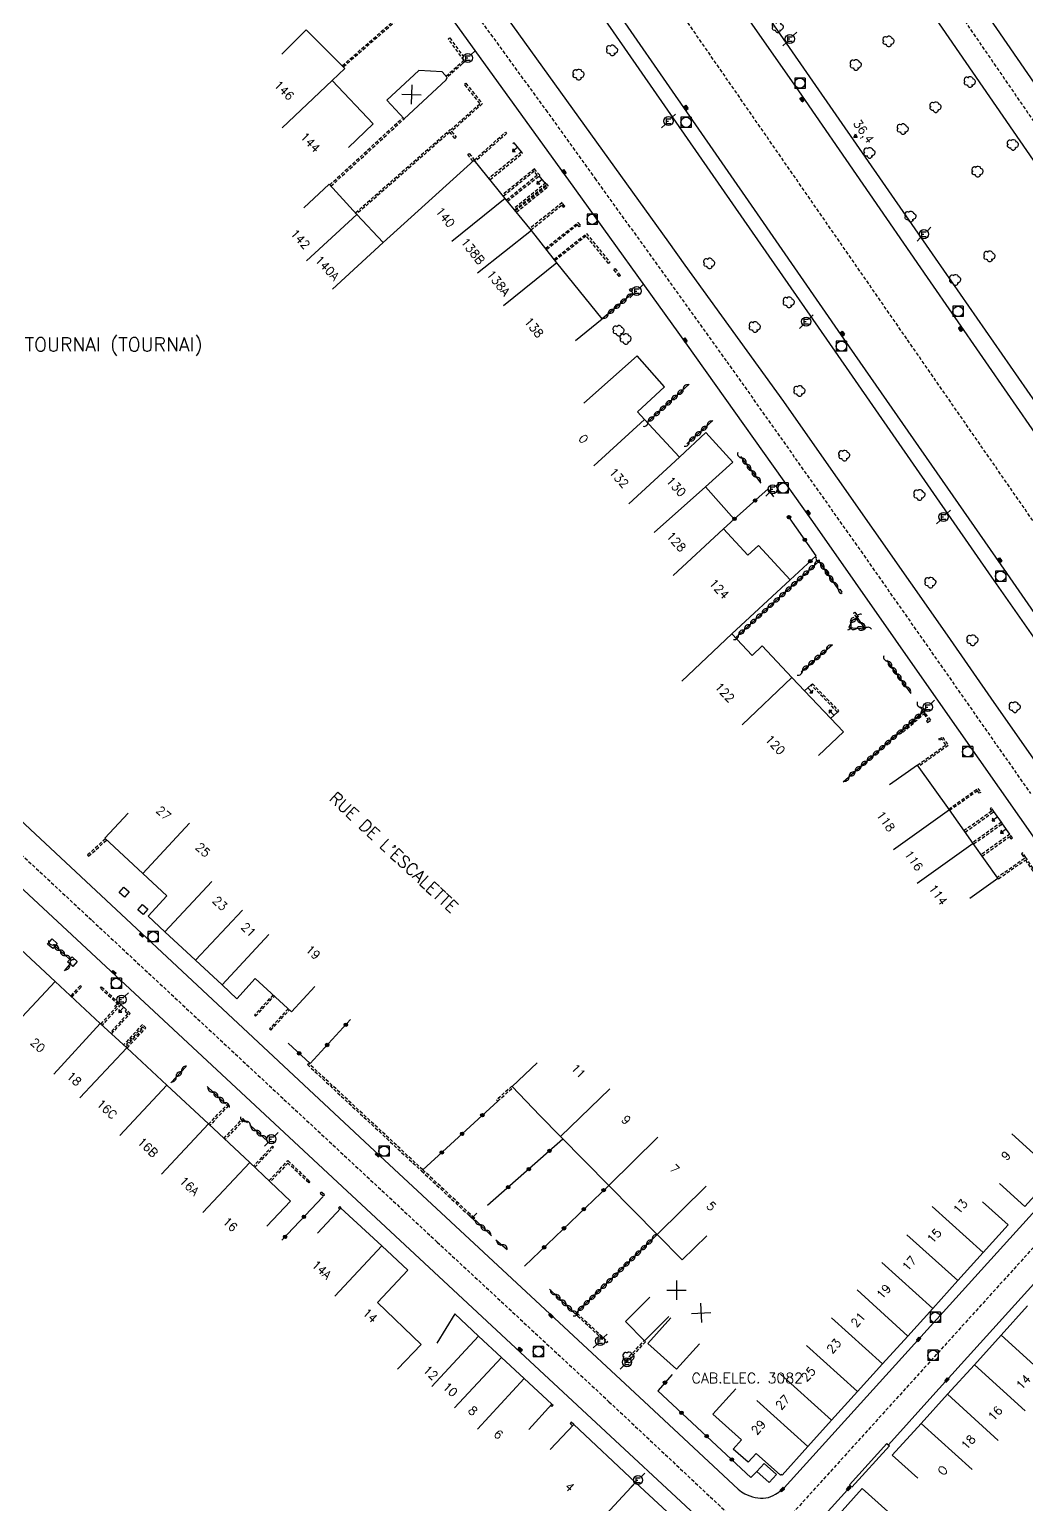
# Model space of a CAD drawing. Header units: millimetres. Extents: x 79000 to 80000, y 145000 to 146001.
# Drawn here: x 79517.2 to 79662.3, y 145345 to 145559.8 of the extents above; entities that cross this region are included whole.
import ezdxf
from ezdxf.enums import TextEntityAlignment as Align

# ---------------------------------------------------------------- set-up
doc = ezdxf.new("R2010")
doc.units = ezdxf.units.MM
doc.linetypes.add('DASHED', pattern=[0.75, 0.5, -0.25])
doc.layers.get('0').update_dxf_attribs({"linetype": 'CONTINUOUS'})
for name, color, linetype in [('W0001', 6, 'DASHED'), ('W0008', 7, 'CONTINUOUS'), ('W0100', 7, 'CONTINUOUS'), ('W0112', 1, 'DASHED'), ('W0300', 7, 'CONTINUOUS'), ('W0310', 3, 'CONTINUOUS'), ('W0322', 7, 'CONTINUOUS'), ('W0334', 7, 'CONTINUOUS'), ('W0400', 7, 'CONTINUOUS'), ('W0420', 7, 'CONTINUOUS'), ('W0471', 7, 'CONTINUOUS'), ('W0851', 7, 'CONTINUOUS'), ('W0980', 7, 'CONTINUOUS'), ('W0984', 7, 'CONTINUOUS'), ('W0989', 7, 'CONTINUOUS'), ('W0991', 7, 'CONTINUOUS'), ('W1102', 7, 'CONTINUOUS')]:
    doc.layers.add(name, color=color, linetype=linetype)
doc.styles.get("Standard").update_dxf_attribs({"font": 'romans.shx', "width": 0.85})

# ---------------------------------------------------------------- blocks, each defined once
blk = doc.blocks.new('T400')
for p, q in [((-0.15, 0.3), (0.15, 0.3)), ((-0.15, -0.25), (-0.15, 0.3)), ((-0.15, 0.15), (0.15, 0.15)), ((-0.15, 0), (0.15, 0)), ((0.15, 0.3), (0.15, -0.25)), ((-0.15, -0.15), (0.15, -0.15)), ((-0.15, -0.25), (-0.15, -0.3)), ((-0.15, -0.3), (0.15, -0.3)), ((0.15, -0.3), (0.15, -0.25))]:
    blk.add_line(p, q)
blk = doc.blocks.new('T420')
for p, q in [((0.75, 0.75), (-0.75, 0.75)), ((-0.75, 0.75), (-0.75, -0.75)), ((0.75, 0.75), (0.75, -0.75)), ((0.75, -0.75), (-0.75, -0.75))]:
    blk.add_line(p, q)
blk.add_ellipse((0, 0), major_axis=(-0.53, 0.53), ratio=1, start_param=3.926991, end_param=10.210176)
blk = doc.blocks.new('T471')
for p, q in [((-0.333334, 0.333334), (-0.333334, -0.333334)), ((-0.333334, 0.333334), (0.333334, 0.333334)), ((-0.333334, 0), (0, 0)), ((0.500001, 0.500001), (1.000002, 1.000002)), ((-0.500001, -0.500001), (-1.000002, -1.000002)), ((-0.333334, -0.333334), (0.333334, -0.333334))]:
    blk.add_line(p, q)
blk.add_ellipse((0, 0), major_axis=(0.471405, 0.471405), ratio=1, start_param=5.4977871438, end_param=11.780972451)
blk = doc.blocks.new('t112o')
at = {"color": 0, "linetype": 'Continuous'}
for p, q in [((-0.5, 0.5), (0.5, 0.5)), ((-0.5, -0.5), (-0.5, 0.5)), ((0.5, 0.5), (0.5, -0.5)), ((0.5, -0.5), (-0.5, -0.5))]:
    blk.add_line(p, q, dxfattribs=at)
blk = doc.blocks.new('t322o')
at = {"color": 0, "linetype": 'Continuous'}
for radius in [0.25, 0.15]:
    blk.add_circle((0, 0), radius, dxfattribs=at)
blk = doc.blocks.new('t991o')
at = {"color": 0, "linetype": 'Continuous'}
for p, q in [((-1, 1), (1, -1)), ((-1, -1), (1, 1))]:
    blk.add_line(p, q, dxfattribs=at)
blk = doc.blocks.new('T300')
for p, q in [((-0.8, 0.51), (-0.86, 0.34)), ((-0.86, 0.34), (-0.86, 0.17)), ((-0.86, 0.17), (-0.74, 0.06)), ((-0.69, 0.63), (-0.8, 0.51)), ((-0.8, -0.06), (-0.74, 0.06)), ((-0.74, 0.06), (-0.69, 0.11)), ((-0.57, 0.69), (-0.69, 0.63)), ((-0.46, 0.69), (-0.57, 0.69)), ((-0.29, 0.63), (-0.46, 0.69)), ((-0.29, 0.63), (-0.17, 0.74)), ((-0.23, 0.57), (-0.29, 0.63)), ((-0.17, 0.74), (-0.06, 0.8)), ((-0.06, 0.8), (0.06, 0.8)), ((0.06, 0.8), (0.23, 0.74)), ((0.23, 0.74), (0.34, 0.63)), ((0.34, 0.63), (0.4, 0.51)), ((0.46, 0.46), (0.34, 0.46)), ((0.4, 0.51), (0.4, 0.46)), ((0.57, 0.4), (0.46, 0.46)), ((0.57, 0.4), (0.69, 0.29)), ((0.69, 0.29), (0.74, 0.17)), ((0.74, 0.06), (0.69, -0.17)), ((0.74, 0.17), (0.74, 0.06)), ((-0.8, -0.17), (-0.8, -0.06)), ((-0.8, -0.23), (-0.8, -0.17)), ((-0.74, -0.34), (-0.8, -0.23)), ((-0.69, -0.4), (-0.74, -0.34)), ((-0.51, -0.46), (-0.69, -0.4)), ((-0.4, -0.46), (-0.51, -0.46)), ((-0.4, -0.46), (-0.34, -0.46)), ((-0.34, -0.46), (-0.34, -0.4)), ((-0.34, -0.51), (-0.34, -0.46)), ((-0.29, -0.63), (-0.34, -0.51)), ((-0.17, -0.74), (-0.29, -0.63)), ((-0.06, -0.8), (-0.17, -0.74)), ((0.06, -0.8), (-0.06, -0.8)), ((0.17, -0.74), (0.06, -0.8)), ((0.23, -0.69), (0.17, -0.74)), ((0.29, -0.46), (0.23, -0.46)), ((0.29, -0.63), (0.23, -0.69)), ((0.46, -0.4), (0.29, -0.46)), ((0.34, -0.51), (0.29, -0.63)), ((0.34, -0.51), (0.34, -0.46)), ((0.57, -0.34), (0.46, -0.4)), ((0.63, -0.29), (0.57, -0.34)), ((0.69, -0.17), (0.63, -0.29))]:
    blk.add_line(p, q)
blk = doc.blocks.new('T851')
for p, q in [((-0.25, -0.15), (0, 0.32)), ((0, 0.32), (0.25, -0.15)), ((-0.25, -0.15), (0.25, -0.15))]:
    blk.add_line(p, q)
for major_axis in [(-0.106, 0.106), (-0.0354, 0.0354), (-0.0236, 0.0236)]:
    blk.add_ellipse((0, 0), major_axis=major_axis, ratio=1, start_param=3.926991, end_param=10.210176)
blk = doc.blocks.new('t310o')
at = {"color": 0, "linetype": 'Continuous'}
for centre, start, end in [((-0.5, 0.38), 216.8699, 323.1304), ((0.5, -0.37), 36.8699, 143.1303)]:
    blk.add_arc(centre, 0.625, start, end, dxfattribs=at)

msp = doc.modelspace()

# ---------------------------------------------------------------- linework, layer by layer
at = {"layer": 'W0001'}
for points in [[(79364.19, 145980.9), (79378.27, 145960.45), (79394.51, 145936.92), (79413.8, 145908.99), (79428.06, 145888.34), (79440.75, 145869.96), (79468.94, 145829.09), (79483.94, 145807.41), (79511.3, 145767.64), (79523.05, 145750.54), (79550.92, 145710.01), (79568.13, 145684.98), (79588.13, 145656.05), (79617.11, 145613.87), (79642.31, 145577.14), (79672.31, 145533.48), (79700.26, 145492.83), (79719.42, 145464.75)], [(79690.56, 145449.1), (79684.79, 145457.27), (79673.09, 145474.15), (79644.92, 145514.8), (79612.75, 145561.28), (79584.92, 145601.47), (79557, 145641.77), (79528.39, 145683.03), (79495.01, 145731.28), (79478.76, 145754.75), (79456.68, 145786.68), (79437.49, 145814.36), (79398.76, 145870.26), (79385.17, 145889.91), (79357.14, 145930.47), (79347.59, 145944.97), (79341.88, 145954.22), (79337.55, 145963.6)], [(79059.03, 145846.67), (79080.57, 145826.87), (79099.73, 145809.33), (79127.7, 145783.72), (79178.91, 145736.81), (79242.47, 145678.54), (79269.83, 145653.34), (79296.53, 145628.76), (79314.34, 145611.88), (79336.14, 145624.33), (79375.22, 145580.74), (79394.76, 145558.88), (79419.23, 145531.5), (79428.7, 145521.08), (79439.72, 145510.77), (79465.81, 145486.47), (79503.39, 145451.48), (79526.33, 145430.08), (79554.26, 145404.04), (79576.56, 145383.26), (79601.57, 145360.01)], [(79582.14, 145562.18), (79592.36, 145548.13), (79599.52, 145538.18), (79618.73, 145511.46), (79638.22, 145483.9), (79662.91, 145448.6)]]:
    msp.add_lwpolyline(points, dxfattribs=at)
at = {"layer": 'W0001', "flags": 128}
for points in [[(79706.61, 145427.07), (79694.88, 145417.37), (79688.7, 145410.48), (79567.77, 145276.9), (79546.92, 145253.74)], [(79601.57, 145360.01), (79623.95, 145338.96)]]:
    msp.add_lwpolyline(points, dxfattribs=at)
at = {"layer": 'W0008', "flags": 128}
for points in [[(79603.63, 145675.62), (79588.77, 145665.68, 0.1931), (79587.5, 145663.95, 0.1961), (79587.87, 145662.19), (79601.64, 145642.08), (79618.75, 145617.19), (79646.92, 145576.11), (79675.05, 145535.19), (79702.56, 145495.19), (79722.18, 145466.71)], [(79716.84, 145462.92), (79708.13, 145475.66), (79680.73, 145515.55), (79673.68, 145525.8), (79641.29, 145572.93), (79598.42, 145635.4), (79591.19, 145645.84), (79580.42, 145661.54, 0.1453), (79576.49, 145663.23, 0.1354), (79573.41, 145662.06), (79565.65, 145656.76), (79564.95, 145656.28, 0.093), (79561.97, 145653.68, 0.321015), (79562.29, 145647.35), (79585.89, 145613.26), (79614.39, 145572.05), (79629.15, 145550.92), (79647.86, 145523.75), (79676.05, 145482.95), (79696.66, 145453.42)], [(79667.3, 145436.69), (79649.53, 145462.01), (79631.22, 145488.2), (79612.75, 145514.22), (79595.71, 145537.91), (79553.43, 145596.53, -0.0019)], [(79381.46, 145579.07), (79403.86, 145553.99), (79427.66, 145527.38, 0.0072), (79429.86, 145524.96, 0.0189), (79434.77, 145520.27), (79464.63, 145492.4), (79498.83, 145460.56), (79502.51, 145457.16), (79568.23, 145395.8), (79593.66, 145372.17), (79606.69, 145360.04)], [(79598.34, 145358.19), (79584.52, 145371.04), (79513.59, 145437.12), (79493.71, 145455.65), (79459.05, 145487.94), (79429.43, 145515.45, -0.0062), (79426.42, 145518.34, -0.0147), (79423.64, 145521.27), (79387.03, 145562.21)]]:
    msp.add_lwpolyline(points, format="xyb", dxfattribs=at)
for points in [[(79667.5, 145469.13), (79658.66, 145481.86), (79635.82, 145514.76), (79622.74, 145533.64), (79591.54, 145578.74)], [(79584.92, 145564.05), (79610.22, 145528.88), (79612.6, 145525.54), (79626.95, 145505.68), (79629.45, 145502.11), (79650.8, 145471.64), (79657.61, 145461.82), (79674.49, 145437.73)]]:
    msp.add_lwpolyline(points, dxfattribs=at)
at = {"layer": 'W0008'}
for points in [[(79606.69, 145360.04), (79620.38, 145347.26, 0.073874), (79621.34, 145346.6, 0.053954), (79622.83, 145346.06, 0.098212), (79624.42, 145345.99, 0.105298), (79625.8, 145346.52, 0.01781), (79626.74, 145347.17, 0.048153), (79627.05, 145347.45), (79645.11, 145367.39), (79660.84, 145384.77), (79683.24, 145409.51, 0.107119), (79683.63, 145410.19, 0.066158), (79683.86, 145411.43, 0.050388), (79683.79, 145412.53, 0.082144), (79683.58, 145413.17, 0.01025), (79683.19, 145413.88, 0.020946), (79682.98, 145414.22), (79669.19, 145433.98)], [(79642.24, 145353.74), (79648.71, 145360.91), (79683.16, 145399.03), (79685.43, 145401.53, -0.027578), (79685.61, 145401.7, -0.008218), (79686.25, 145402.24, -0.101776), (79687.23, 145402.77, -0.072139), (79688.78, 145402.99, -0.071548), (79690.26, 145402.77, -0.110982), (79691.1, 145402.29, -0.008578), (79691.81, 145401.64, -0.018846), (79692.11, 145401.32), (79713.25, 145377.7), (79739.05, 145348.9), (79760.2, 145325.21), (79793.68, 145287.79), (79809.5, 145270.24), (79816.01, 145262.96), (79815.9, 145257.98), (79799.35, 145243.95)], [(79518.69, 145278.82), (79544.78, 145260.64, 0.048046), (79545.3, 145260.34, 0.033579), (79546.11, 145260.04, 0.109447), (79547.04, 145259.98, 0.101794), (79547.97, 145260.33, 0.020137), (79548.6, 145260.76, 0.048919), (79548.83, 145260.97), (79583.54, 145299.34), (79612.56, 145331.39), (79615.57, 145334.71, 0.055879), (79616.11, 145335.47, 0.031637), (79616.83, 145336.95, 0.090229), (79617.14, 145338.44, 0.093413), (79616.91, 145339.9, 0.049918), (79616.22, 145341.34, 0.06905), (79615.48, 145342.25), (79598.34, 145358.19)], [(79636.78, 145347.72), (79614.6, 145323.24), (79583.91, 145289.31), (79563.44, 145266.7), (79555.25, 145257.67, 0.090544), (79554.84, 145257, 0.050764), (79554.46, 145255.65, 0.078112), (79554.44, 145254.41, 0.093316), (79554.77, 145253.43, 0.044379), (79555.44, 145252.45, 0.069638), (79556.01, 145251.93), (79558.65, 145250.13), (79561.3, 145250.79), (79575.96, 145240.63), (79576.53, 145237.65), (79581.48, 145234.2), (79584.47, 145234.69), (79595.43, 145227.06), (79595.9, 145224.16), (79601.67, 145220.14), (79604.4, 145220.8), (79619.12, 145210.53)]]:
    msp.add_lwpolyline(points, format="xyb", dxfattribs=at)
at = {"layer": 'W0008', "flags": 128}
msp.add_lwpolyline([(79642.4, 145353.59), (79636.93, 145347.58), (79636.56, 145347.91), (79642.03, 145353.93)], close=True, dxfattribs=at)
at = {"layer": 'W0100'}
for p, q in [((79563.12, 145554.17), (79557.5, 145559.81)), ((79658.7, 145444.41), (79657.61, 145445.96)), ((79659.92, 145442.65), (79658.87, 145444.15)), ((79531.34, 145417.06), (79530.52, 145417.83))]:
    msp.add_line(p, q, dxfattribs=at)
for points in [[(79563.63, 145542.67), (79567.26, 145546.11), (79561.28, 145552.42), (79563.12, 145554.17), (79557.5, 145559.81), (79553.96, 145556.28)], [(79588.3, 145542.69), (79587.51, 145542.07), (79587.91, 145542.02), (79587.56, 145542.47), (79587.51, 145542.07)], [(79588.82, 145542.02), (79587.78, 145543.35), (79587.58, 145543.19)], [(79591.85, 145537.99), (79591.08, 145537.35), (79591.48, 145537.31), (79591.12, 145537.75), (79591.08, 145537.35)], [(79592.31, 145537.44), (79591.4, 145538.54)], [(79632.06, 145454.12), (79635.69, 145457.55), (79628.2, 145465.47), (79623.85, 145470.07), (79622.39, 145468.7), (79619.43, 145471.82), (79627.92, 145479.72), (79623.33, 145484.71), (79621.78, 145483.29), (79618.26, 145487.12), (79619.8, 145488.54), (79615.61, 145493.25), (79619.59, 145496.86), (79615.66, 145501.16), (79611.81, 145497.56), (79606.73, 145503.07), (79605.71, 145504.17), (79609.67, 145507.82), (79605.66, 145512.32), (79597.91, 145505.41)], [(79630.99, 145464.4), (79630.05, 145463.51)], [(79630.52, 145463.95), (79631.21, 145463.23), (79631.22, 145463.63), (79630.81, 145463.24), (79631.21, 145463.23)], [(79634.32, 145459.98), (79633.64, 145460.7), (79633.62, 145460.3), (79634.03, 145460.69), (79633.64, 145460.7)], [(79634.81, 145460.44), (79633.83, 145459.51)], [(79654.11, 145433.35), (79658.19, 145436.25), (79654.6, 145441.29), (79651.11, 145446.2), (79646.46, 145452.73), (79642.39, 145449.83)], [(79658.15, 145445.18), (79657.34, 145444.61), (79657.73, 145444.54), (79657.4, 145445), (79657.34, 145444.61)], [(79659.4, 145443.4), (79658.58, 145442.82), (79658.97, 145442.75), (79658.65, 145443.22), (79658.58, 145442.82)], [(79530.93, 145417.44), (79530.24, 145416.71), (79530.64, 145416.73), (79530.23, 145417.11), (79530.24, 145416.71)], [(79591.13, 145409.34), (79587.5, 145405.9), (79591.51, 145401.69), (79594.5, 145398.64), (79601.55, 145391.49), (79608.6, 145384.36), (79612.24, 145380.66), (79615.8, 145384.18)], [(79582.14, 145386.44), (79582.04, 145386.33), (79581.23, 145387.1)], [(79582.32, 145387.44), (79581.63, 145386.72), (79582.03, 145386.73), (79581.62, 145387.12), (79581.63, 145386.72)], [(79646.51, 145348.85), (79642.8, 145352.2), (79647.01, 145356.84), (79650.83, 145361.08), (79654.76, 145365.39), (79658.65, 145369.68), (79662.51, 145373.96)], [(79610.55, 145372.2), (79607.21, 145368.47), (79611.4, 145364.73), (79614.73, 145368.45)], [(79642.15, 145344.03), (79638.43, 145347.38), (79635.06, 145343.64), (79631.55, 145339.74), (79627.48, 145335.21), (79622.79, 145330.04), (79619.16, 145326.08), (79615.72, 145322.25), (79612.02, 145318.15), (79608.43, 145314.2), (79604.89, 145310.3), (79601.36, 145306.4), (79597.82, 145302.5), (79593.69, 145297.94), (79590.14, 145294.03), (79584.78, 145288.12), (79584.78, 145288.12), (79589.86, 145283.5), (79582.76, 145275.67), (79586.46, 145272.31)]]:
    msp.add_lwpolyline(points, dxfattribs=at)
msp.add_lwpolyline([(79569.22, 145549.54), (79571.74, 145546.83), (79577.87, 145552.53), (79578.02, 145552.88), (79577.31, 145553.7), (79573.9, 145553.9)], close=True, dxfattribs=at)
at = {"layer": 'W0100', "flags": 128}
for points in [[(79596.69, 145514.57), (79600.58, 145517.71), (79593.98, 145525.89), (79590.27, 145530.56), (79586.48, 145535.26), (79581.95, 145540.84), (79568.68, 145528.84), (79564.89, 145532.93), (79560.83, 145537.3), (79557.17, 145533.9)], [(79531.58, 145445.74), (79528.17, 145442.08), (79533.71, 145436.92), (79537.21, 145433.66), (79534.48, 145430.73), (79536.94, 145428.44), (79541.39, 145424.29), (79545.25, 145420.72), (79547.39, 145418.68), (79550.08, 145421.65), (79555.37, 145416.77), (79558.76, 145420.45)], [(79551.79, 145385.59), (79555.22, 145389.23), (79549.29, 145394.82), (79543.26, 145400.45), (79537.21, 145406.09), (79531.38, 145411.55), (79527.52, 145415.08), (79520.94, 145421.2), (79513.11, 145428.52), (79510.72, 145430.74), (79506.68, 145426.37), (79498.12, 145434.12), (79494.83, 145430.35)], [(79658.4, 145391.8), (79662.11, 145388.45), (79666.51, 145393.31), (79670.6, 145397.83), (79674.62, 145402.21), (79681.19, 145409.4), (79681.07, 145412.64), (79679.62, 145414.64), (79674.29, 145422.21), (79670.73, 145427.32), (79666.63, 145424.45)], [(79655.92, 145389.1), (79659.65, 145385.76), (79656.03, 145381.73), (79652.35, 145377.64), (79648.71, 145373.59), (79645.09, 145369.57), (79641.36, 145365.51), (79637.73, 145361.48), (79633.98, 145357.32), (79630.51, 145353.47), (79626.77, 145349.33), (79626.67, 145349.41), (79626.55, 145349.29), (79626.55, 145349.29), (79623.01, 145352.48), (79621.83, 145351.18), (79619.64, 145353.11), (79620.85, 145354.44), (79616.7, 145358.19), (79620.05, 145361.9)], [(79570.78, 145364.74), (79574.24, 145368.35), (79567.88, 145374.43), (79572.29, 145379.14), (79568.51, 145382.69), (79562.56, 145388.21), (79559.16, 145384.55)], [(79607.51, 145375.21), (79603.95, 145371.7), (79606.73, 145368.88), (79610.29, 145372.39)], [(79589.89, 145355.96), (79593.27, 145359.63), (79589.22, 145363.37), (79585.92, 145366.44), (79582.6, 145369.55), (79579.13, 145372.78), (79576.53, 145368.51)], [(79594.31, 145320.88), (79598.02, 145317.52), (79603.39, 145323.44), (79610.63, 145331.46), (79614.78, 145335.97), (79614.59, 145339.75), (79605.45, 145348.23), (79596.44, 145356.69), (79593.02, 145353.05)]]:
    msp.add_lwpolyline(points, dxfattribs=at)
msp.add_lwpolyline([(79625.93, 145349.38), (79624.87, 145348.22), (79623.09, 145349.86), (79624.15, 145351.01)], close=True, dxfattribs=at)
at = {"layer": 'W0112'}
for p, q in [((79560.92, 145537.21), (79571.57, 145547.02)), ((79561.09, 145537.02), (79571.74, 145546.83))]:
    msp.add_line(p, q, dxfattribs=at)
for points in [[(79562.73, 145554.56), (79573.87, 145564.3), (79573.64, 145564.61), (79573.84, 145564.76), (79576.53, 145561.16), (79576.33, 145561.01), (79574.02, 145564.1), (79562.91, 145554.38)], [(79577.86, 145553.07), (79580.44, 145555.36), (79578.18, 145558.49), (79578.38, 145558.63), (79580.77, 145555.33), (79578.02, 145552.88)], [(79564.68, 145533.16), (79578.43, 145545.27), (79578.49, 145545.2), (79582.79, 145549.06), (79580.53, 145551.88), (79580.73, 145552.04), (79583.13, 145549.03), (79578.65, 145545.01), (79579.34, 145544.15), (79579.15, 145543.99), (79578.4, 145544.91), (79564.85, 145532.97)], [(79581.95, 145540.83), (79586.5, 145544.91), (79586.67, 145544.72), (79582.11, 145540.64)], [(79581.76, 145540.67), (79581.04, 145541.65), (79581.24, 145541.8), (79581.95, 145540.84)], [(79584.26, 145538), (79588.97, 145541.83), (79588.82, 145542.02), (79584.1, 145538.19)], [(79586.81, 145534.85), (79591.49, 145538.61), (79590.72, 145539.55), (79586.07, 145535.77)], [(79586.66, 145535.04), (79591.13, 145538.65), (79590.68, 145539.2), (79586.23, 145535.58)], [(79588.09, 145533.26), (79592.77, 145537.03), (79592.4, 145537.51), (79587.71, 145533.74)], [(79587.93, 145533.46), (79592.43, 145537.07), (79592.36, 145537.16), (79587.87, 145533.54)], [(79590.19, 145530.65), (79594.69, 145534.27), (79594.91, 145533.97), (79595.12, 145534.12), (79594.74, 145534.63), (79590.04, 145530.85)], [(79592.33, 145527.97), (79597.05, 145531.73), (79597.44, 145531.26), (79597.24, 145531.1), (79597.01, 145531.38), (79592.48, 145527.77)], [(79593.58, 145526.39), (79598.29, 145530.13), (79601.71, 145525.92), (79601.51, 145525.76), (79598.25, 145529.78), (79593.74, 145526.19)], [(79646.47, 145452.72), (79650.59, 145455.65), (79650.05, 145456.48), (79649.69, 145456.33), (79649.6, 145456.56), (79650.15, 145456.79), (79650.94, 145455.58), (79646.62, 145452.51)], [(79651.03, 145446.31), (79655.28, 145449.33), (79655.67, 145448.75), (79655.47, 145448.61), (79655.21, 145448.98), (79651.17, 145446.11)], [(79653.41, 145442.97), (79657.61, 145445.96), (79657.23, 145446.51), (79657.03, 145446.37), (79657.27, 145446.02), (79653.26, 145443.17)], [(79654.65, 145441.23), (79658.63, 145444.06), (79658.67, 145444.01), (79658.87, 145444.15), (79658.7, 145444.41), (79654.5, 145441.43)], [(79528.27, 145441.98), (79525.67, 145439.62), (79525.83, 145439.44), (79528.45, 145441.81)], [(79655.89, 145439.47), (79659.86, 145442.3), (79660.07, 145441.97), (79660.28, 145442.11), (79659.92, 145442.65), (79655.75, 145439.68)], [(79658.19, 145436.25), (79658.27, 145436.14), (79662.18, 145438.92), (79665.16, 145434.39), (79665.37, 145434.53), (79662.24, 145439.27), (79661.81, 145439.92), (79661.6, 145439.78), (79662.04, 145439.13), (79662.04, 145439.13), (79658.12, 145436.34)], [(79523.39, 145418.93), (79524.77, 145420.41), (79524.59, 145420.58), (79523.21, 145419.1)], [(79527.6, 145415.01), (79530.16, 145417.81), (79527.54, 145420.22), (79527.71, 145420.41), (79530.52, 145417.83), (79527.78, 145414.84)], [(79552.67, 145419.26), (79549.96, 145416.31), (79550.14, 145416.14), (79552.86, 145419.09)], [(79529.16, 145413.58), (79531.87, 145416.53), (79531.34, 145417.06), (79531.16, 145416.88), (79531.52, 145416.52), (79528.98, 145413.75)], [(79554.87, 145417.24), (79552.16, 145414.29), (79552.34, 145414.12), (79555.05, 145417.07)], [(79531.42, 145411.51), (79534.16, 145414.43), (79533.65, 145414.95), (79530.92, 145411.97)], [(79531.24, 145411.68), (79533.81, 145414.43), (79533.65, 145414.59), (79531.1, 145411.8)], [(79587.5, 145405.9), (79587.44, 145405.97), (79585.2, 145403.96), (79585.37, 145403.77), (79587.61, 145405.79)], [(79543.29, 145400.42), (79546, 145403.31), (79546.18, 145403.14), (79543.47, 145400.25)], [(79545.52, 145398.34), (79548.25, 145401.25), (79548.43, 145401.08), (79545.7, 145398.17)], [(79550.01, 145394.15), (79552.76, 145397.07), (79552.58, 145397.24), (79549.82, 145394.32)], [(79552.08, 145392.19), (79554.84, 145395.11), (79558.03, 145392.07), (79557.86, 145391.89), (79554.84, 145394.75), (79552.26, 145392.02)], [(79562.58, 145388.19), (79562.37, 145388.42), (79562.19, 145388.24), (79562.39, 145388.03)], [(79606.73, 145368.88), (79606.87, 145368.74), (79604.2, 145365.83), (79604.01, 145366), (79606.69, 145368.92)], [(79593.27, 145359.64), (79593.43, 145359.5), (79593.26, 145359.31), (79593.1, 145359.45)], [(79596.45, 145356.68), (79596.07, 145357.03), (79595.9, 145356.84), (79596.27, 145356.51)]]:
    msp.add_lwpolyline(points, dxfattribs=at)
for points in [[(79603.05, 145523.86), (79602.26, 145524.88), (79602.46, 145525.03), (79603.24, 145524.01)], [(79604.77, 145521.67), (79604.55, 145521.96), (79604.75, 145522.11), (79604.97, 145521.82)], [(79635.31, 145477.66), (79634.94, 145478.17), (79635.15, 145478.32), (79635.52, 145477.8)], [(79637.66, 145474.22), (79637.16, 145474.83), (79637.35, 145474.99), (79637.85, 145474.38)], [(79631.17, 145464.57), (79634.99, 145460.61), (79634.81, 145460.44), (79630.99, 145464.4)], [(79644.37, 145457.51), (79647.39, 145460.17), (79648.05, 145459.3), (79647.8, 145459.13), (79647.94, 145458.92), (79648.41, 145459.25), (79647.43, 145460.53), (79644.2, 145457.7)], [(79557.67, 145409.1), (79574.29, 145393.61), (79581.23, 145387.1), (79581.4, 145387.28), (79574.46, 145393.79), (79557.84, 145409.28)], [(79560.15, 145390.15), (79559.7, 145390.57), (79559.53, 145390.39), (79559.98, 145389.97)], [(79596.92, 145372.9), (79601.38, 145368.74), (79601.21, 145368.56), (79596.75, 145372.72)]]:
    msp.add_lwpolyline(points, close=True, dxfattribs=at)
at = {"layer": 'W0310'}
for p, q in [((79523.32, 145424.22), (79520.71, 145426.56)), ((79522.3, 145422.77), (79523.3, 145423.9)), ((79537.77, 145406.46), (79540.02, 145408.8))]:
    msp.add_line(p, q, dxfattribs=at)
at = {"layer": 'W0310', "flags": 128}
for points in [[(79604.99, 145521.4), (79600.58, 145517.71)], [(79613.23, 145508.21), (79607.14, 145502.62)], [(79616.7, 145502.91), (79612.88, 145499.5)], [(79623.71, 145493.77), (79620.75, 145497.68)], [(79635.03, 145478.23), (79632.14, 145482.43), (79619.96, 145471.26)], [(79629.52, 145466.29), (79634.08, 145470.28)], [(79645.55, 145463.16), (79642.02, 145468.01)], [(79635.67, 145450.29), (79647.31, 145460.53), (79646.9, 145461.2)], [(79548.93, 145400.62), (79548.39, 145401.04)], [(79551.88, 145397.95), (79549.42, 145400.2)], [(79582.14, 145386.44), (79584.46, 145384.14)], [(79585.11, 145383.59), (79586.76, 145382.17)], [(79592.92, 145376.4), (79596.67, 145372.8), (79608.6, 145384.36)]]:
    msp.add_lwpolyline(points, dxfattribs=at)
msp.add_lwpolyline([(79636.49, 145472.75), (79638.87, 145472.56), (79637.73, 145474.22), (79636.93, 145473.71)], close=True, dxfattribs=at)
at = {"layer": 'W0310'}
msp.add_lwpolyline([(79545.75, 145403.4), (79543.09, 145405.91)], dxfattribs=at)
at = {"layer": 'W0322', "flags": 128}
for points in [[(79625.56, 145491.78), (79624.75, 145492.95), (79619.8, 145488.54)], [(79554.87, 145412.21), (79558.07, 145409.27), (79563.96, 145415.66)], [(79594.87, 145398.26), (79583.89, 145388.6)], [(79589.25, 145379.72), (79601.53, 145391.51)], [(79610.75, 145363.98), (79608.7, 145361.58)], [(79623.07, 145349.84), (79622.23, 145348.99), (79608.7, 145361.58)]]:
    msp.add_lwpolyline(points, dxfattribs=at)
at = {"layer": 'W0322'}
for points in [[(79627.92, 145479.72), (79631.71, 145483.2), (79627.59, 145489.07)], [(79574.48, 145393.78), (79585.37, 145403.77)], [(79559.9, 145389.84), (79553.97, 145383.54)]]:
    msp.add_lwpolyline(points, dxfattribs=at)
at = {"layer": 'W0334', "flags": 128}
for points in [[(79561.55, 145652.9), (79591.19, 145610.11), (79649.07, 145526.56), (79691.48, 145465.4), (79711.33, 145437.14)], [(79591.09, 145575.58), (79621.22, 145532.09), (79634.44, 145513.01), (79657.26, 145480.08), (79665.76, 145467.94), (79680.11, 145447.25), (79695.79, 145425.34)]]:
    msp.add_lwpolyline(points, dxfattribs=at)
at = {"layer": 'W1102'}
for p, q in [((79561.28, 145552.42), (79554.02, 145545.54)), ((79586.48, 145535.26), (79578.7, 145528.99)), ((79564.89, 145532.93), (79557.56, 145526.14)), ((79568.68, 145528.84), (79561.34, 145522.05)), ((79590.27, 145530.56), (79582.44, 145524.34)), ((79593.98, 145525.89), (79586.2, 145519.61)), ((79606.73, 145503.07), (79599.38, 145496.29)), ((79611.81, 145497.56), (79604.46, 145490.78)), ((79615.61, 145493.25), (79608.14, 145486.61)), ((79618.26, 145487.12), (79610.9, 145480.34)), ((79619.43, 145471.82), (79612.17, 145464.95)), ((79628.2, 145465.47), (79620.94, 145458.6)), ((79651.11, 145446.2), (79642.96, 145440.4)), ((79533.71, 145436.92), (79540.52, 145444.24)), ((79654.6, 145441.29), (79646.45, 145435.49)), ((79536.94, 145428.44), (79543.75, 145435.76)), ((79541.39, 145424.29), (79548.21, 145431.6)), ((79545.25, 145420.72), (79552.05, 145428.05)), ((79520.94, 145421.2), (79514.13, 145413.89)), ((79527.52, 145415.08), (79520.77, 145407.7)), ((79531.38, 145411.55), (79524.55, 145404.24)), ((79537.21, 145406.09), (79530.39, 145398.78)), ((79594.5, 145398.64), (79601.7, 145405.57)), ((79543.26, 145400.45), (79536.44, 145393.13)), ((79601.55, 145391.49), (79608.66, 145398.52)), ((79549.29, 145394.82), (79542.43, 145387.54)), ((79608.6, 145384.36), (79615.71, 145391.38)), ((79568.51, 145382.69), (79561.67, 145375.38)), ((79582.6, 145369.55), (79575.78, 145362.23)), ((79585.92, 145366.44), (79579.1, 145359.13)), ((79589.22, 145363.37), (79582.44, 145356.02))]:
    msp.add_line(p, q, dxfattribs=at)
at = {"layer": 'W1102', "flags": 128}
for points in [[(79666.51, 145393.31), (79660.19, 145399.02)], [(79656.03, 145381.73), (79648.59, 145388.42)], [(79652.35, 145377.64), (79644.91, 145384.33)], [(79648.71, 145373.59), (79641.28, 145380.28)], [(79645.09, 145369.57), (79637.69, 145376.3)], [(79641.36, 145365.51), (79633.96, 145372.23)], [(79658.65, 145369.68), (79666.07, 145362.97)], [(79637.73, 145361.48), (79630.31, 145368.18)], [(79654.76, 145365.39), (79662.16, 145358.66)], [(79633.98, 145357.32), (79626.55, 145364.02)], [(79658.24, 145354.36), (79650.83, 145361.08)], [(79630.51, 145353.47), (79623.08, 145360.16)], [(79654.42, 145350.13), (79647.01, 145356.84)], [(79605.45, 145348.23), (79598.62, 145340.93)]]:
    msp.add_lwpolyline(points, dxfattribs=at)

# ---------------------------------------------------------------- block references
at = {"layer": 'W0112'}
for p, rotation in [((79531, 145434.21), 317.2521362462527), ((79533.72, 145431.69), 137.2521362460753), ((79520.56, 145426.69), 318.1809240637095), ((79523.47, 145424.09), 138.1809240637095)]:
    msp.add_blockref('t112o', p, dxfattribs=dict(at, rotation=rotation))
at = {"layer": 'W0300'}
for p in [(79626.16, 145560.17), (79642.3, 145558.11), (79602.06, 145556.8), (79637.53, 145554.68), (79597.17, 145553.27), (79654.12, 145552.2), (79649.14, 145548.53), (79644.37, 145545.34), (79660.39, 145543.05), (79639.52, 145541.88), (79655.25, 145539.14), (79645.49, 145532.61), (79616.21, 145525.78), (79656.99, 145526.81), (79652, 145523.37), (79627.78, 145520.11), (79603.01, 145515.97), (79622.83, 145516.52), (79604.03, 145514.77), (79629.32, 145507.19), (79635.85, 145497.79), (79646.79, 145492.06), (79648.38, 145479.29), (79654.52, 145470.9), (79660.66, 145461.15), (79604.46, 145366.47)]:
    msp.add_blockref('T300', p, dxfattribs=at)
at = {"layer": 'W0310'}
for p, rotation in [((79602.33, 145519.17), 219.9196744336782), ((79603.21, 145519.92), 219.9196744336782), ((79604.1, 145520.66), 219.9196744336782), ((79601.44, 145518.43), 219.9196744336782), ((79611.53, 145506.65), 222.5559319424068), ((79612.38, 145507.43), 222.5559319424068), ((79608.97, 145504.31), 222.5559319424068), ((79609.82, 145505.09), 222.5559319424068), ((79610.68, 145505.87), 222.5559319424068), ((79607.27, 145502.74), 222.5559319424068), ((79608.12, 145503.52), 222.5559319424068), ((79615.84, 145502.14), 221.7909048606727), ((79613.26, 145499.83), 221.7909048606727), ((79614.12, 145500.6), 221.7909048606727), ((79614.98, 145501.37), 221.7909048606727), ((79620.92, 145497.45), 127.1985009538585), ((79621.62, 145496.53), 127.1985009538585), ((79622.31, 145495.61), 127.1985009538585), ((79623.01, 145494.69), 127.1985009538585), ((79630.65, 145481.07), 222.5295473365274), ((79631.5, 145481.85), 222.5295473365274), ((79632.3, 145482.19), 124.5647640337178), ((79632.96, 145481.24), 124.5647640337178), ((79628.1, 145478.73), 222.5295473365274), ((79628.95, 145479.51), 222.5295473365274), ((79629.8, 145480.29), 222.5295473365274), ((79633.61, 145480.29), 124.5647640337178), ((79634.27, 145479.34), 124.5647640337178), ((79625.54, 145476.39), 222.5295473365274), ((79626.4, 145477.17), 222.5295473365274), ((79627.25, 145477.95), 222.5295473365274), ((79622.99, 145474.05), 222.5295473365274), ((79623.84, 145474.83), 222.5295473365274), ((79624.69, 145475.61), 222.5295473365274), ((79621.29, 145472.48), 222.5295473365274), ((79622.14, 145473.26), 222.5295473365274), ((79636.76, 145473.33), 245.095231191649), ((79637.55, 145474.11), 212.9043480075834), ((79637.64, 145472.66), 355.4824943791817), ((79638.26, 145473.44), 124.569072631187), ((79638.79, 145472.57), 355.4824943791817), ((79620.44, 145471.7), 222.5295473365274), ((79631.47, 145468), 41.22879397832134), ((79632.34, 145468.76), 41.22879397832134), ((79633.21, 145469.52), 41.22879397832134), ((79642.15, 145467.83), 126.090177343917), ((79629.73, 145466.48), 41.22879397832134), ((79630.6, 145467.24), 41.22879397832134), ((79642.83, 145466.89), 126.090177343917), ((79643.51, 145465.96), 126.090177343917), ((79644.19, 145465.03), 126.090177343917), ((79644.87, 145464.09), 126.090177343917), ((79646.97, 145461.1), 121.1141583844337), ((79646.08, 145459.44), 41.32508560079223), ((79646.95, 145460.21), 41.32508560079223), ((79643.48, 145457.16), 41.32508560079223), ((79644.35, 145457.92), 41.32508560079223), ((79645.21, 145458.68), 41.32508560079223), ((79640.88, 145454.87), 41.32508560079223), ((79641.74, 145455.63), 41.32508560079223), ((79642.61, 145456.39), 41.32508560079223), ((79638.27, 145452.58), 41.32508560079223), ((79639.14, 145453.34), 41.32508560079223), ((79640.01, 145454.1), 41.32508560079223), ((79636.54, 145451.05), 41.32508560079223), ((79637.41, 145451.82), 41.32508560079223), ((79520.74, 145426.53), 138.1809240637194), ((79521.6, 145425.76), 138.1809240637194), ((79522.46, 145424.99), 138.1809240637194), ((79523.06, 145423.63), 48.50934058977943), ((79539.37, 145408.13), 46.09141812601147), ((79538.57, 145407.3), 46.09141812601147), ((79543.93, 145405.11), 136.6601705918742), ((79544.77, 145404.32), 136.6601705918742), ((79545.61, 145403.53), 136.6601705918742), ((79548.66, 145400.83), 137.4891315305004), ((79550.18, 145399.51), 137.4891315305004), ((79551.03, 145398.73), 137.4891315305004), ((79582.82, 145385.76), 315.2391078610704), ((79583.64, 145384.95), 315.2391078610704), ((79585.99, 145382.83), 319.2946064080031), ((79606.21, 145382.04), 44.10419122741326), ((79607.04, 145382.85), 44.10419122741326), ((79607.87, 145383.65), 44.10419122741326), ((79603.72, 145379.63), 44.10419122741326), ((79604.55, 145380.44), 44.10419122741326), ((79605.38, 145381.24), 44.10419122741326), ((79602.06, 145378.02), 44.10419122741326), ((79602.89, 145378.83), 44.10419122741326), ((79593.76, 145375.6), 316.1198502407194), ((79599.57, 145375.61), 44.10419122741326), ((79600.4, 145376.42), 44.10419122741326), ((79601.23, 145377.22), 44.10419122741326), ((79594.59, 145374.8), 316.1198502407194), ((79595.42, 145374), 316.1198502407194), ((79596.25, 145373.2), 316.1198502407194), ((79597.08, 145373.2), 44.10419122741326), ((79597.91, 145374.01), 44.10419122741326), ((79598.74, 145374.81), 44.10419122741326)]:
    msp.add_blockref('t310o', p, dxfattribs=dict(at, rotation=rotation))
at = {"layer": 'W0322'}
for p, rotation in [((79622.83, 145491.24), 221.7306098762874), ((79619.84, 145488.57), 221.7306098762874), ((79627.77, 145488.81), 125.0317652761023), ((79630.07, 145485.54), 125.0317652761023), ((79630.87, 145482.43), 42.52954733644737), ((79563.26, 145414.9), 47.35485400544927), ((79556.47, 145410.74), 317.4731182564078), ((79560.55, 145411.96), 47.35485400544927), ((79583.14, 145401.72), 42.5308166622004), ((79580.19, 145399.02), 42.5308166622004), ((79577.24, 145396.31), 42.5308166622004), ((79592.9, 145396.53), 221.3683130925731), ((79589.9, 145393.88), 221.3683130925731), ((79586.9, 145391.24), 221.3683130925731), ((79600.79, 145390.8), 43.82474723188395), ((79557.16, 145386.93), 226.6911799236875), ((79597.9, 145388.03), 43.82474723188395), ((79595.02, 145385.26), 43.82474723188395), ((79554.42, 145384.02), 226.6911799236875), ((79592.13, 145382.49), 43.82474723188395), ((79609.72, 145362.78), 49.46714988227524), ((79612.13, 145358.39), 137.0516222202132), ((79615.79, 145354.98), 137.0516222202132), ((79619.45, 145351.58), 137.0516222202132)]:
    msp.add_blockref('t322o', p, dxfattribs=dict(at, rotation=rotation))
at = {"layer": 'W0400'}
for p, rotation in [((79612.8, 145548.49), 36.22508312730528), ((79629.65, 145549.65), 35.89319402763545), ((79595.03, 145539.13), 37.21447724236241), ((79635.57, 145515.58), 34.26529882824089), ((79652.75, 145516.19), 214.9863482335668), ((79612.64, 145514.61), 35.78061323975285), ((79630.57, 145489.49), 35.13944593363488), ((79658.46, 145482.58), 36.12150399501967), ((79533.56, 145427.97), 47.17044626972804), ((79529.49, 145422.5), 47.52307657371335), ((79567.87, 145395.95), 46.68501988140453), ((79593.11, 145372.52), 45.66253255935112), ((79588.68, 145367.63), 47.31262471345827), ((79646.64, 145369.08), 317.7705181322519), ((79650.77, 145363.18), 317.8100201119515), ((79626.81, 145347.21), 134.95107065442), ((79636.44, 145347.35), 137.7447380567368)]:
    msp.add_blockref('T400', p, dxfattribs=dict(at, rotation=rotation))
at = {"layer": 'W0420'}
for p in [(79629.36, 145552.03), (79612.8, 145546.33), (79599.12, 145532.22), (79652.38, 145518.79), (79635.4, 145513.73), (79626.91, 145493.06), (79658.57, 145480.22), (79653.78, 145454.66), (79535.21, 145427.72), (79529.85, 145420.92), (79568.83, 145396.49), (79649.06, 145372.28), (79591.29, 145367.31), (79648.74, 145366.75)]:
    msp.add_blockref('T420', p, dxfattribs=at)
at = {"layer": 'W0471'}
for p in [(79627.89, 145558.47), (79581.03, 145555.7), (79610.23, 145546.51), (79647.41, 145530.04), (79605.61, 145521.76), (79630.28, 145517.31), (79625.4, 145492.89), (79650.26, 145488.86), (79647.97, 145461.17), (79530.61, 145418.56), (79552.43, 145398.23), (79600.29, 145368.85), (79604.19, 145365.75), (79605.79, 145348.59)]:
    msp.add_blockref('T471', p, dxfattribs=at)
at = {"layer": 'W0851'}
msp.add_blockref('T851', (79637.45, 145544.31), dxfattribs=at)
at = {"layer": 'W0991'}
for p, rotation in [((79572.82, 145550.37), 312.9515681557474), ((79611.39, 145376.26), 314.6114629437273), ((79614.98, 145372.93), 318.1625007384958)]:
    msp.add_blockref('t991o', p, dxfattribs=dict(at, rotation=rotation))

# ---------------------------------------------------------------- texts
at = {"layer": 'W0980'}
msp.add_text('TOURNAI (TOURNAI)', height=2, dxfattribs=at).set_placement((79529.46, 145513.84), align=Align.MIDDLE)
at = {"layer": 'W0984'}
msp.add_text('CAB.ELEC. 3082', height=1.5, dxfattribs=at).set_placement((79621.7, 145363.45), align=Align.MIDDLE)
at = {"layer": 'W0989'}
msp.add_text("RUE DE L'ESCALETTE", height=1.75, rotation=316.9984, dxfattribs=at).set_placement((79570.25, 145440.02), align=Align.MIDDLE)
at = {"layer": 'W0991'}
for s, rotation, p in [('146', 314.8982, (79554.29, 145550.99)), ('36,4', 305.4899, (79638.5, 145544.89)), ('144', 313.4793, (79558.1, 145543.42)), ('140', 309.1046, (79577.74, 145532.52)), ('142', 312.9037, (79556.64, 145529.33)), ('138B', 308.8424, (79581.75, 145527.58)), ('140A', 312.8062, (79560.55, 145525.11)), ('138A', 308.474, (79585.47, 145522.94)), ('138', 308.89, (79590.66, 145516.46)), ('0', 311.9004, (79597.86, 145500.23)), ('132', 312.6822, (79603.02, 145494.55)), ('130', 312.4132, (79611.35, 145493.28)), ('128', 311.6543, (79611.36, 145485.25)), ('124', 312.6226, (79617.61, 145478.38)), ('122', 313.3969, (79618.42, 145463.3)), ('120', 313.3969, (79625.77, 145455.67)), ('27', 317.05, (79536.73, 145445.72)), ('118', 305.4248, (79641.86, 145444.54)), ('25', 317.05, (79542.48, 145440.37)), ('116', 305.4248, (79645.93, 145438.82)), ('114', 305.4248, (79649.47, 145433.84)), ('23', 317.0163, (79544.96, 145432.58)), ('21', 317.1905, (79549.1, 145428.74)), ('19', 317.3549, (79558.49, 145425.46)), ('20', 317.0415, (79518.44, 145411.92)), ('11', 313.9185, (79597.12, 145408.16)), ('18', 317.5376, (79523.71, 145407.04)), ('16C', 316.9037, (79528.49, 145402.61)), ('9', 314.6347, (79604.07, 145401.04)), ('16B', 316.968, (79534.44, 145397.06)), ('9', 47.5286, (79659.34, 145395.84)), ('7', 314.6347, (79611.12, 145393.9)), ('16A', 316.9879, (79540.48, 145391.42)), ('5', 314.6347, (79616.47, 145388.48)), ('13', 47.6708, (79652.72, 145388.44)), ('16', 316.6912, (79546.43, 145385.84)), ('15', 47.6708, (79648.9, 145384.15)), ('17', 47.6708, (79645.28, 145380.14)), ('14A', 317.0876, (79559.75, 145379.22)), ('19', 47.6708, (79641.55, 145376.04)), ('14', 316.9054, (79566.79, 145372.56)), ('21', 47.6708, (79637.83, 145371.94)), ('23', 47.6708, (79634.3, 145368.12)), ('12', 316.9862, (79575.61, 145364.23)), ('25', 47.6708, (79630.58, 145364.02)), ('14', 47.6708, (79661.88, 145362.87)), ('10', 316.9985, (79578.46, 145361.78)), ('8', 317.0036, (79581.77, 145358.69)), ('27', 47.6708, (79626.86, 145359.92)), ('16', 47.6708, (79657.78, 145358.3)), ('29', 47.6708, (79623.32, 145356.29)), ('6', 317.3405, (79585.49, 145355.25)), ('18', 47.6708, (79653.87, 145354.1)), ('O', 47.6708, (79650.14, 145350)), ('4', 317.388, (79595.84, 145347.61))]:
    msp.add_text(s, height=1.25, rotation=rotation, dxfattribs=at).set_placement(p, align=Align.MIDDLE)

doc.saveas('drawing.dxf')
